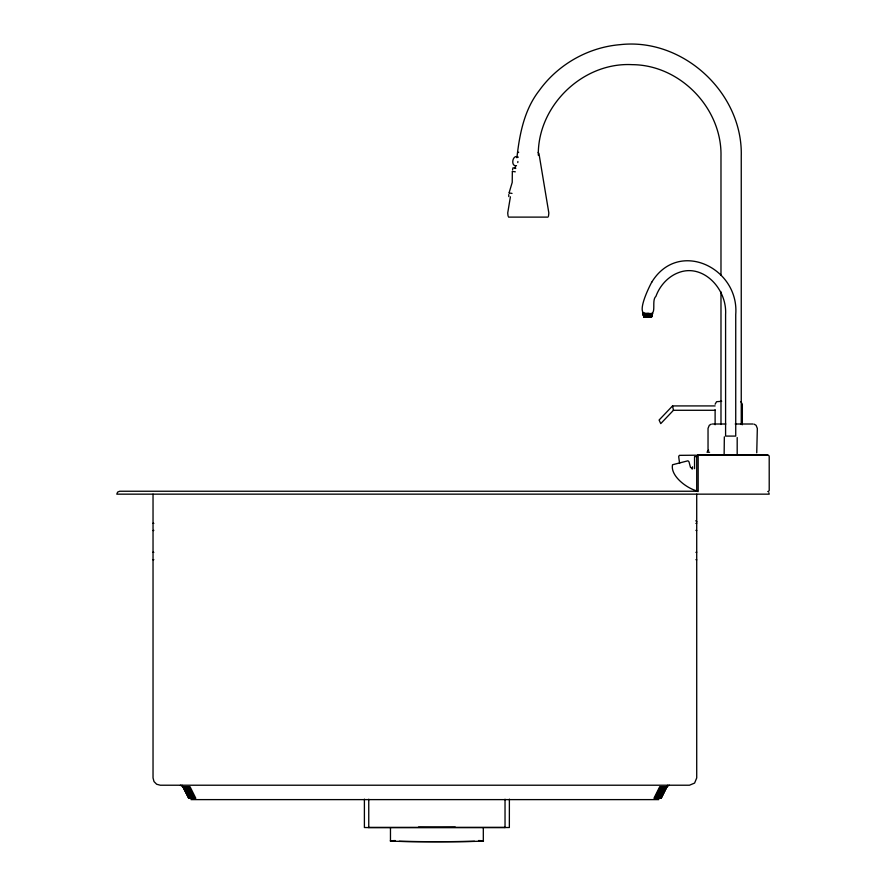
<?xml version="1.0" encoding="UTF-8"?>
<svg xmlns="http://www.w3.org/2000/svg" width="886" height="886" viewBox="0 0 886 886"><rect width="100%" height="100%" fill="white"/><g stroke="black" fill="none" stroke-linecap="round" stroke-linejoin="round"><path stroke-width="1.33" d="M512.341 171.375L512.219 182.394L509.062 192.949M651.742 282.191C649.405 286.267 634.088 317.022 647.832 313.4L647.799 317.199M516.903 157.763C519.55 134.207 524.18 109.753 539.319 90.438C557.97 64.468 588.193 47.29 620.078 44.665C682.995 37.467 743 92.964 741.25 156.157L741.25 424.505M538.311 155.216C537.558 105.777 582.811 61.987 632.239 64.656C680.293 64.9 722.201 108.48 720.982 156.445L720.982 275.291M651.642 282.357C678.244 238.389 739.445 267.838 735.734 314.563L735.734 436.089L725.59 436.089L725.59 314.63C727.196 288.626 702.842 263.164 678.477 272.655C668.354 276.41 659.826 285.491 655.928 296.345C650.9 300.62 657.744 316.213 648.463 313.422L648.264 317.221M649.084 313.445L648.729 317.232M517.778 162.603L517.889 161.496M715.113 404.215L716.564 401.701L721.669 401.303M649.682 313.467L649.172 317.243M508.774 194.599L508.763 196.581M512.551 169.713L512.983 167.831L515.851 168.229M510.402 196.825L507.722 212.994L508.077 216.173M515.109 168.539L515.552 165.848M650.258 313.478L649.604 317.254M650.778 313.489L649.992 317.266M651.265 313.5L650.346 317.277M651.686 313.5L650.667 317.277M650.933 317.277L652.041 313.511M651.144 317.277L652.34 313.5M548.489 216.173L548.844 212.994L538.987 153.721L538.167 152.359M652.473 313.434L651.42 317.266L652.55 313.5M652.65 313.445L651.376 317.232M724.338 436.82L724.139 454.274M756.744 452.824L757.331 428.37L756.057 425.28L754.108 424.15M653.946 798.286L659.738 786.668M654.887 798.286L660.69 786.668M655.817 798.286L661.62 786.668M656.725 798.275L662.518 786.668M657.578 798.275L663.37 786.668M658.364 798.264L664.157 786.668M659.084 798.253L664.865 786.668M659.705 798.242L665.497 786.668M660.236 798.22L666.017 786.668M660.657 798.208L666.438 786.668M660.956 798.197L666.748 786.668M661.144 798.175L666.925 786.668L669.351 785.217M661.2 798.164L667.723 785.217M666.87 786.901L665.884 787.92M708.623 450.199L707.006 452.237L709.575 452.237M715.124 405.921L672.552 405.921L659.095 420.042L660.746 423.619L673.46 410.284L715.157 410.284M518.1 152.602L518.709 152.204M153.832 559.675L153.034 559.863M695.92 552.343L696.717 552.155M711.259 424.15L709.309 425.28L708.036 428.37L708.036 450.642M504.998 827.458L368.786 827.458M658.796 799.615L190.966 799.615M644.011 317L642.627 313.101L643.923 316.978M364.401 799.15L364.401 827.524L368.753 827.59L509.35 827.524L509.384 799.15M508.542 217.114L548.013 217.114M712.433 424.006L725.811 424.006M735.192 424.006L752.934 424.006M698.168 455.005L767.763 455.005M696.717 455.149L767.763 455.149A1.451 1.451 0 0 1 769.203 456.611L769.214 490.08A1.451 1.451 0 0 1 767.763 491.531M696.717 456.611L696.717 490.08A1.451 1.451 0 0 0 698.168 491.531L698.168 455.149A1.451 1.451 0 0 0 696.717 456.611L694.546 456.611L694.546 468.661M697.227 491.243L119.688 491.243L117.639 492.095L116.786 494.155L769.214 494.155L768.815 492.705M153.034 523.261L153.178 523.261A1.307 1.307 0 0 1 153.832 523.438M696.717 523.261L696.573 523.261A1.307 1.307 0 0 0 695.92 523.438M153.034 530.537L153.178 530.537A1.307 1.307 0 0 0 153.832 530.36M696.717 530.537L696.573 530.537A1.307 1.307 0 0 1 695.92 530.36M153.034 552.155L153.832 552.343M696.717 559.863L695.92 559.675M647.832 313.4L648.463 313.422M518.31 157.187C512.407 153.555 510.336 166.922 516.494 165.693M512.44 171.386L515.309 171.818M180.412 785.217L182.771 786.668M695.643 455.205L679.329 455.349L678.687 456.611L679.595 463.4M512.03 193.414L509.228 192.982M696.75 490.855C686.617 488.219 670.159 475.793 672.529 464.751L687.979 460.798L688.998 461.827L690.504 467.454M183.878 787.92L182.881 786.89M695.787 520.746L696.861 521.81M740.895 401.701L742.346 404.215L742.346 424.759M184.266 786.668L190.08 798.242M183.734 786.668L189.549 798.22M183.313 786.668L189.128 798.208M183.014 786.668L188.818 798.197M182.029 785.217L188.629 798.175M186.392 786.668L192.196 798.264M185.606 786.668L191.409 798.264M184.886 786.668L190.7 798.253M190.014 786.668L195.806 798.286M189.061 786.668L194.854 798.286M188.131 786.668L193.934 798.286M187.234 786.668L193.037 798.275M644.133 317.011L642.915 313.157M644.454 316.955L643.336 313.079M644.565 317.044L643.491 313.201M644.853 317.066L643.878 313.223M642.738 313.135L643.923 316.811M645.185 317.088L644.321 313.245M643.048 313.079L644.233 316.955L643.158 313.179M645.562 317.11L644.82 313.279M645.96 317.122L645.373 313.301M672.552 405.921L673.46 410.284M646.403 317.144L645.949 313.334M646.858 317.166L646.57 313.356M647.323 317.188L647.19 313.378M737.185 437.54L737.185 454.274M720.982 291.871L720.982 424.527M715.113 409.697L715.113 424.759M696.717 494.155L696.717 777.941L694.591 783.08L689.474 785.217L160.288 785.217L156.656 784.243L154.009 781.574L153.034 777.941L153.034 494.155M692.498 466.789L692.498 469.015M691.501 467.786L691.501 468.716M505.031 799.216L505.031 827.59M483.313 827.679L483.313 840.914M390.471 827.679L390.471 840.914M368.753 799.216L368.753 827.59M455.282 827.081A46.415 0.786 0 0 1 418.502 827.081M478.518 840.559A46.415 0.786 0 0 1 436.898 841.7A43.492 0.742 0 0 1 399.232 841.279M395.267 840.559A46.415 0.786 0 0 0 436.898 841.7A43.492 0.742 0 0 0 474.564 841.279M478.905 840.714A43.492 0.742 0 0 1 478.905 841.102M394.89 841.102A43.492 0.742 0 0 1 394.89 840.714"/></g></svg>
